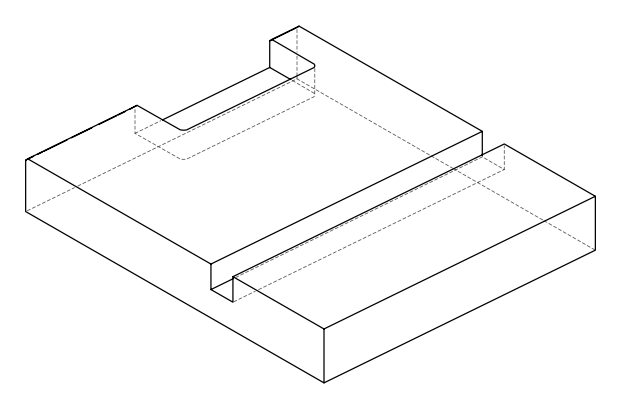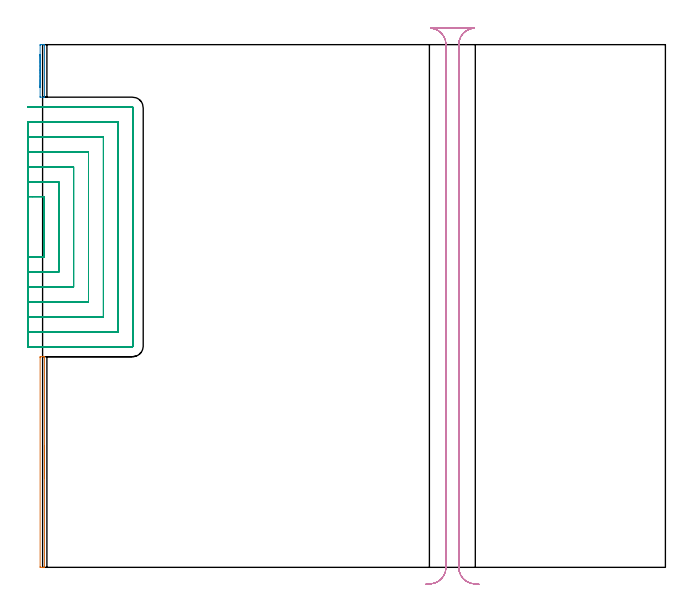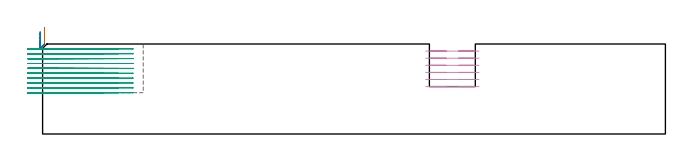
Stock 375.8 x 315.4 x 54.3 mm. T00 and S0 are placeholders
(PLAN: 4 operations, 2 tool changes, 56 min)
(1 AREA_MILL | FG_CHAMFER_SURFACE | UGT0205_001 | 1.17 min | 437 mm3)
(2 AREA_MILL_1 | FG_CHAMFER_SURFACE_1 | UGT0205_001 | 0.41 min | 113 mm3)
(3 MILL_SLOT | SLOT_PARTIAL_RECTANGULAR | NXT0201_011 | Follow Part, ap 3, ae 75% | 45.62 min | 278967 mm3)
(4 MILL_RECTANGULAR_SLOT | SLOT_RECTANGULAR | UGT0201_136 | Follow Part, ap 5, ae 75% | 8.77 min | 224545 mm3)
(TOOL UGT0205_001 | Chamfer Mill 20 x 3 x 45 deg. | D20 FL50 Z2)
(TOOL NXT0201_011 | ENDMILL 12mm [2P460-1200-NA 1630] | D12 FL38 Z6)
(TOOL UGT0201_136 | Carbide End Mill 20.0 | D20 FL30 Z4)
(OP 1 AREA_MILL)
G17 G21 G94 G90
T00 M6
G54
G17 G0 G90 X1.1 Y73.55 S1061 M3
G43 Z64.3 H0
G94 G1 Y73.512 Z63.428 F250.
Y73.398 Z62.564
Y73.209 Z61.712
Y72.947 Z60.88
Y72.613 Z60.074
Y72.21 Z59.3
Y71.741 Z58.564
Y71.21 Z57.872
Y70.621 Z57.229
Y69.978 Z56.64
Y69.286 Z56.108
Y68.55 Z55.64
Y67.776 Z55.237
Y66.97 Z54.903
Y66.138 Z54.641
Y65.286 Z54.452
Y64.422 Z54.338
Y63.55 Z54.3
Y0.163
X1.094 Y0.01 Z54.293
X0.792 Y0. Z53.991
X0.444 Z53.643
X-0.2 Z52.995
X-1.401 Z51.796
X-1.491 Y0.003 Z51.705
X-1.5 Y0.377 Z51.7
Y126.49
X-1.499 Y126.723 Z51.701
X-1.491 Y127.097 Z51.705
X-1.401 Y127.1 Z51.796
X-0.2 Z52.995
X0.444 Z53.643
X0.792 Z53.991
X1.094 Y127.09 Z54.293
X1.1 Y126.936 Z54.3
Y63.55
Y62.678 Z54.338
Y61.813 Z54.452
Y60.962 Z54.641
Y60.13 Z54.903
Y59.324 Z55.237
Y58.55 Z55.64
Y57.814 Z56.108
Y57.122 Z56.64
Y56.479 Z57.229
Y55.89 Z57.872
Y55.358 Z58.564
Y54.89 Z59.3
Y54.487 Z60.074
Y54.153 Z60.88
Y53.891 Z61.712
Y53.702 Z62.564
Y53.588 Z63.428
Y53.55 Z64.3
M5
M2
(OP 2 AREA_MILL_1)
G17 G21 G94 G90
T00 M6
G54
G17 G0 G90 X-1.5 Y289.55 S1061 M3
G43 Z64.3 H0
Z61.7
G94 G1 Y289.588 Z60.828 F250.
Y289.702 Z59.963
Y289.891 Z59.112
Y290.153 Z58.28
Y290.487 Z57.474
Y290.89 Z56.7
Y291.358 Z55.964
Y291.89 Z55.272
Y292.479 Z54.629
Y293.122 Z54.04
Y293.814 Z53.508
Y294.55 Z53.04
Y295.324 Z52.637
Y296.13 Z52.303
Y296.962 Z52.041
Y297.814 Z51.852
Y298.678 Z51.738
Y299.55 Z51.7
Y314.96
X-1.498 Y315.17 Z51.702
X-1.493 Y315.393 Z51.707
X-1.079 Y315.397 Z52.121
X-0.202 Y315.4 Z52.998
X0.678 Z53.878
X1.093 Y315.39 Z54.293
X1.1 Y314.96 Z54.3
Y284.14
X1.093 Y283.71 Z54.293
X0.68 Y283.7 Z53.88
X-1.318 Z51.882
X-1.493 Y283.71 Z51.707
X-1.498 Y283.824 Z51.702
X-1.5 Y283.91 Z51.7
Y299.55
Y300.422 Z51.738
Y301.286 Z51.852
Y302.138 Z52.041
Y302.97 Z52.303
Y303.776 Z52.637
Y304.55 Z53.04
Y305.286 Z53.508
Y305.978 Z54.04
Y306.621 Z54.629
Y307.21 Z55.272
Y307.742 Z55.964
Y308.21 Z56.7
Y308.613 Z57.474
Y308.947 Z58.28
Y309.209 Z59.112
Y309.398 Z59.964
Y309.512 Z60.828
Y309.55 Z61.7
G0 Z64.3
M5
M2
(OP 3 MILL_SLOT)
G17 G21 G94 G90
T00 M6
G54
G17 G0 G90 X-9. Y187.1 S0 M3
G43 Z64.3 H1
Z51.36
G94 G1 X-6. F250.
X0.7 F500.
Y223.7
X-6.
X-9. F250.
Y178.1
X-6.
X9.7 F500.
Y232.7
X-6.
X-9. F250.
Y169.1
X-6.
X18.7 F500.
Y241.7
X-6.
X-9. F250.
Y160.1
X-6.
X27.7 F500.
Y250.7
X-6.
X-9. F250.
Y151.1
X-6.
X36.7 F500.
Y259.7
X-6.
X-9. F250.
Y142.1
X-6.
X45.7 F500.
Y268.7
X-6.
X-9. F250.
Y133.1
X-6.
X54.2 F500.
G3 X54.7 Y133.6 R0.5
G1 Y277.2
G3 X54.2 Y277.7 R0.5
G1 X-6.
X-9. F250.
G0 Y187.1 Z48.42
G1 X-6.
X0.7 F500.
Y223.7
X-6.
X-9. F250.
Y178.1
X-6.
X9.7 F500.
Y232.7
X-6.
X-9. F250.
Y169.1
X-6.
X18.7 F500.
Y241.7
X-6.
X-9. F250.
Y160.1
X-6.
X27.7 F500.
Y250.7
X-6.
X-9. F250.
Y151.1
X-6.
X36.7 F500.
Y259.7
X-6.
X-9. F250.
Y142.1
X-6.
X45.7 F500.
Y268.7
X-6.
X-9. F250.
Y133.1
X-6.
X54.2 F500.
G3 X54.7 Y133.6 R0.5
G1 Y277.2
G3 X54.2 Y277.7 R0.5
G1 X-6.
X-9. F250.
G0 Y187.1 Z45.48
G1 X-6.
X0.7 F500.
Y223.7
X-6.
X-9. F250.
Y178.1
X-6.
X9.7 F500.
Y232.7
X-6.
X-9. F250.
Y169.1
X-6.
X18.7 F500.
Y241.7
X-6.
X-9. F250.
Y160.1
X-6.
X27.7 F500.
Y250.7
X-6.
X-9. F250.
Y151.1
X-6.
X36.7 F500.
Y259.7
X-6.
X-9. F250.
Y142.1
X-6.
X45.7 F500.
Y268.7
X-6.
X-9. F250.
Y133.1
X-6.
X54.2 F500.
G3 X54.7 Y133.6 R0.5
G1 Y277.2
G3 X54.2 Y277.7 R0.5
G1 X-6.
X-9. F250.
G0 Y187.1 Z42.54
G1 X-6.
X0.7 F500.
Y223.7
X-6.
X-9. F250.
Y178.1
X-6.
X9.7 F500.
Y232.7
X-6.
X-9. F250.
Y169.1
X-6.
X18.7 F500.
Y241.7
X-6.
X-9. F250.
Y160.1
X-6.
X27.7 F500.
Y250.7
X-6.
X-9. F250.
Y151.1
X-6.
X36.7 F500.
Y259.7
X-6.
X-9. F250.
Y142.1
X-6.
X45.7 F500.
Y268.7
X-6.
X-9. F250.
Y133.1
X-6.
X54.2 F500.
G3 X54.7 Y133.6 R0.5
G1 Y277.2
G3 X54.2 Y277.7 R0.5
G1 X-6.
X-9. F250.
G0 Y187.1 Z39.6
G1 X-6.
X0.7 F500.
Y223.7
X-6.
X-9. F250.
Y178.1
X-6.
X9.7 F500.
Y232.7
X-6.
X-9. F250.
Y169.1
X-6.
X18.7 F500.
Y241.7
X-6.
X-9. F250.
Y160.1
X-6.
X27.7 F500.
Y250.7
X-6.
X-9. F250.
Y151.1
X-6.
X36.7 F500.
Y259.7
X-6.
X-9. F250.
Y142.1
X-6.
X45.7 F500.
Y268.7
X-6.
X-9. F250.
Y133.1
X-6.
X54.2 F500.
G3 X54.7 Y133.6 R0.5
G1 Y277.2
G3 X54.2 Y277.7 R0.5
G1 X-6.
X-9. F250.
G0 Y187.1 Z36.66
G1 X-6.
X0.7 F500.
Y223.7
X-6.
X-9. F250.
Y178.1
X-6.
X9.7 F500.
Y232.7
X-6.
X-9. F250.
Y169.1
X-6.
X18.7 F500.
Y241.7
X-6.
X-9. F250.
Y160.1
X-6.
X27.7 F500.
Y250.7
X-6.
X-9. F250.
Y151.1
X-6.
X36.7 F500.
Y259.7
X-6.
X-9. F250.
Y142.1
X-6.
X45.7 F500.
Y268.7
X-6.
X-9. F250.
Y133.1
X-6.
X54.2 F500.
G3 X54.7 Y133.6 R0.5
G1 Y277.2
G3 X54.2 Y277.7 R0.5
G1 X-6.
X-9. F250.
G0 Y187.1 Z33.72
G1 X-6.
X0.7 F500.
Y223.7
X-6.
X-9. F250.
Y178.1
X-6.
X9.7 F500.
Y232.7
X-6.
X-9. F250.
Y169.1
X-6.
X18.7 F500.
Y241.7
X-6.
X-9. F250.
Y160.1
X-6.
X27.7 F500.
Y250.7
X-6.
X-9. F250.
Y151.1
X-6.
X36.7 F500.
Y259.7
X-6.
X-9. F250.
Y142.1
X-6.
X45.7 F500.
Y268.7
X-6.
X-9. F250.
Y133.1
X-6.
X54.2 F500.
G3 X54.7 Y133.6 R0.5
G1 Y277.2
G3 X54.2 Y277.7 R0.5
G1 X-6.
X-9. F250.
G0 Y187.1 Z30.78
G1 X-6.
X0.7 F500.
Y223.7
X-6.
X-9. F250.
Y178.1
X-6.
X9.7 F500.
Y232.7
X-6.
X-9. F250.
Y169.1
X-6.
X18.7 F500.
Y241.7
X-6.
X-9. F250.
Y160.1
X-6.
X27.7 F500.
Y250.7
X-6.
X-9. F250.
Y151.1
X-6.
X36.7 F500.
Y259.7
X-6.
X-9. F250.
Y142.1
X-6.
X45.7 F500.
Y268.7
X-6.
X-9. F250.
Y133.1
X-6.
X54.2 F500.
G3 X54.7 Y133.6 R0.5
G1 Y277.2
G3 X54.2 Y277.7 R0.5
G1 X-6.
X-9. F250.
G0 Y187.1 Z27.84
G1 X-6.
X0.7 F500.
Y223.7
X-6.
X-9. F250.
Y178.1
X-6.
X9.7 F500.
Y232.7
X-6.
X-9. F250.
Y169.1
X-6.
X18.7 F500.
Y241.7
X-6.
X-9. F250.
Y160.1
X-6.
X27.7 F500.
Y250.7
X-6.
X-9. F250.
Y151.1
X-6.
X36.7 F500.
Y259.7
X-6.
X-9. F250.
Y142.1
X-6.
X45.7 F500.
Y268.7
X-6.
X-9. F250.
Y133.1
X-6.
X54.2 F500.
G3 X54.7 Y133.6 R0.5
G1 Y277.2
G3 X54.2 Y277.7 R0.5
G1 X-6.
X-9. F250.
G0 Y187.1 Z24.9
G1 X-6.
X0.7 F500.
Y223.7
X-6.
X-9. F250.
Y178.1
X-6.
X9.7 F500.
Y232.7
X-6.
X-9. F250.
Y169.1
X-6.
X18.7 F500.
Y241.7
X-6.
X-9. F250.
Y160.1
X-6.
X27.7 F500.
Y250.7
X-6.
X-9. F250.
Y151.1
X-6.
X36.7 F500.
Y259.7
X-6.
X-9. F250.
Y142.1
X-6.
X45.7 F500.
Y268.7
X-6.
X-9. F250.
Y133.1
X-6.
X54.2 F500.
G3 X54.7 Y133.6 R0.5
G1 Y277.2
G3 X54.2 Y277.7 R0.5
G1 X-6.
X-9. F250.
G0 Z64.3
M5
M2
(OP 4 MILL_RECTANGULAR_SLOT)
G17 G21 G94 G90
T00 M6
G54
G17 G0 G90 X263.317 Y-10.202 S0 M3
G43 Z64.3 H0
Z50.017
G94 G1 X260.326 Y-9.97 F250.
G2 X251.1 Y0. R10. F500.
G1 Y315.4
G2 X260.326 Y325.37 R10.
G1 Y325.4
X234.174
Y325.37
G2 X243.4 Y315.4 R10.
G1 Y0.
G2 X234.174 Y-9.97 R10.
G1 X231.183 Y-10.202 F250.
G0 X263.317 Z45.733
G1 X260.326 Y-9.97
G2 X251.1 Y0. R10. F500.
G1 Y315.4
G2 X260.326 Y325.37 R10.
G1 Y325.4
X234.174
Y325.37
G2 X243.4 Y315.4 R10.
G1 Y0.
G2 X234.174 Y-9.97 R10.
G1 X231.183 Y-10.202 F250.
G0 X263.317 Z41.45
G1 X260.326 Y-9.97
G2 X251.1 Y0. R10. F500.
G1 Y315.4
G2 X260.326 Y325.37 R10.
G1 Y325.4
X234.174
Y325.37
G2 X243.4 Y315.4 R10.
G1 Y0.
G2 X234.174 Y-9.97 R10.
G1 X231.183 Y-10.202 F250.
G0 X263.317 Z37.167
G1 X260.326 Y-9.97
G2 X251.1 Y0. R10. F500.
G1 Y315.4
G2 X260.326 Y325.37 R10.
G1 Y325.4
X234.174
Y325.37
G2 X243.4 Y315.4 R10.
G1 Y0.
G2 X234.174 Y-9.97 R10.
G1 X231.183 Y-10.202 F250.
G0 X263.317 Z32.883
G1 X260.326 Y-9.97
G2 X251.1 Y0. R10. F500.
G1 Y315.4
G2 X260.326 Y325.37 R10.
G1 Y325.4
X234.174
Y325.37
G2 X243.4 Y315.4 R10.
G1 Y0.
G2 X234.174 Y-9.97 R10.
G1 X231.183 Y-10.202 F250.
G0 X263.317 Z28.6
G1 X260.326 Y-9.97
G2 X251.1 Y0. R10. F500.
G1 Y315.4
G2 X260.326 Y325.37 R10.
G1 Y325.4
X234.174
Y325.37
G2 X243.4 Y315.4 R10.
G1 Y0.
G2 X234.174 Y-9.97 R10.
G1 X231.183 Y-10.202 F250.
G0 Z64.3
M5
M2
